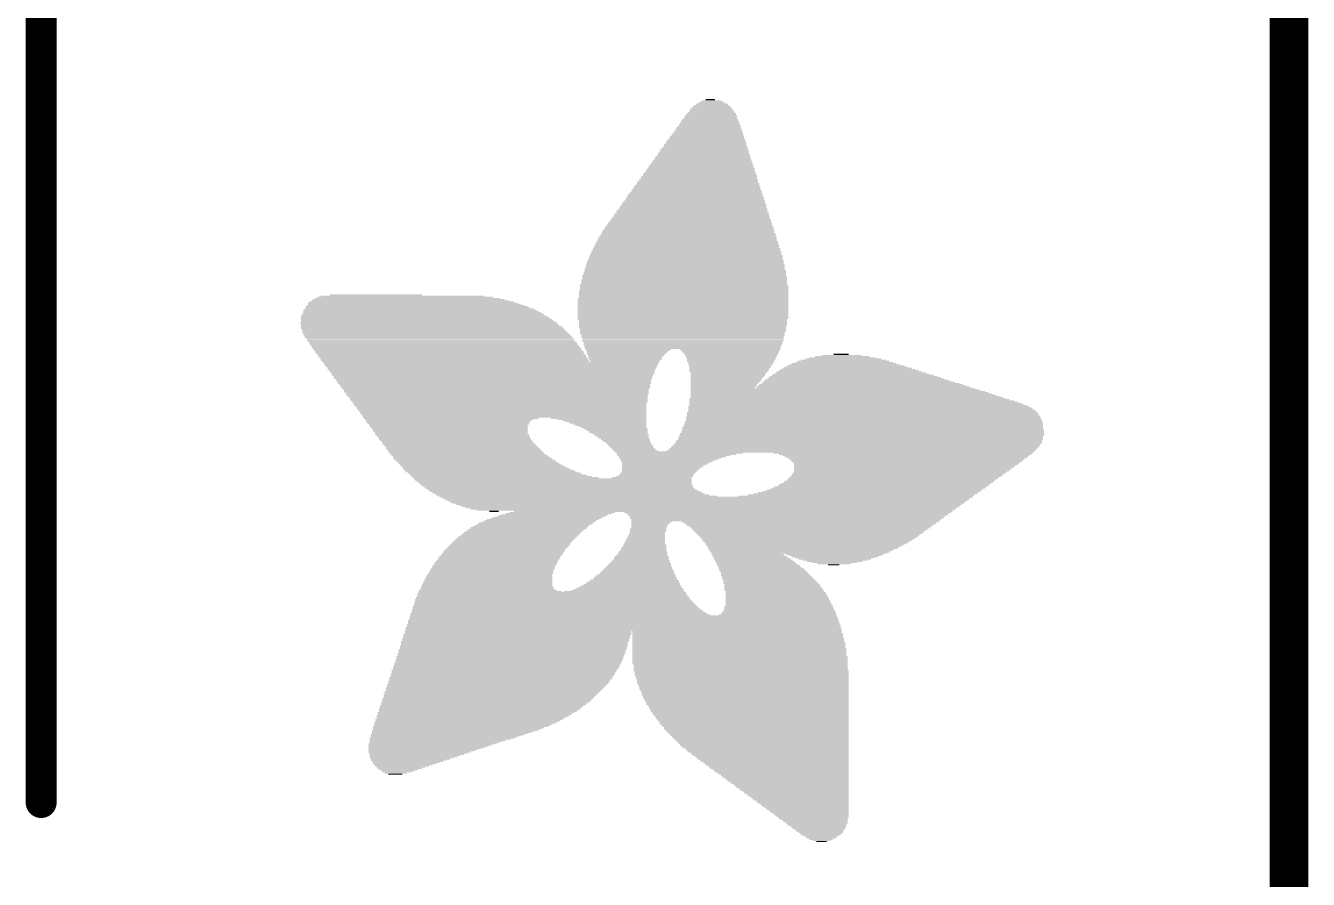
# Model space of a CAD drawing. Extents: x 0 to 65.2, y -0.5 to 30.7.
# Drawn here: x 56.75 to 65.15, y 5.47 to 11.06 of the extents above; entities that cross this region are included whole.
import ezdxf

# ---------------------------------------------------------------- set-up
doc = ezdxf.new("R2010")
doc.units = 0
for name, color, linetype in [('1', 12, 'CONTINUOUS'), ('16', 5, 'CONTINUOUS'), ('20', 53, 'CONTINUOUS'), ('21', 40, 'CONTINUOUS')]:
    doc.layers.add(name, color=color, linetype=linetype)

# ---------------------------------------------------------------- blocks, each defined once
blk = doc.blocks.new('RECT')
blk.add_solid([(-0.5, -0.5), (0.5, -0.5), (-0.5, 0.5), (0.5, 0.5)])

msp = doc.modelspace()

# ---------------------------------------------------------------- linework, layer by layer
at = {"layer": '1', "const_width": 0.254}
msp.add_lwpolyline([(65.024, 0), (65.024, 30.607)], dxfattribs=at)
at = {"layer": '16', "const_width": 0.254}
msp.add_lwpolyline([(65.024, 0), (65.024, 30.607)], dxfattribs=at)
at = {"layer": '20'}
msp.add_line((65.0254, 3), (65.0254, 27.6604), dxfattribs=at)
at = {"layer": '21', "const_width": 0.2032}
msp.add_lwpolyline([(56.848, 12.571), (56.848, 5.971)], dxfattribs=at)
at = {"layer": '21', "const_width": 0.1016}
msp.add_lwpolyline([(56.7972, 5.971, 1), (56.8988, 5.971)], format="xyb", dxfattribs=at)

# ---------------------------------------------------------------- block references
at = {"layer": '21'}
for p, xscale, yscale in [((61.2407, 10.508), 0.2896, 0.0076), ((61.2407, 10.5156), 0.2743, 0.0076), ((61.2407, 10.5232), 0.2591, 0.0076), ((61.2407, 10.5309), 0.2438, 0.0077), ((61.2407, 10.5385), 0.2286, 0.0076), ((61.2445, 10.5461), 0.2058, 0.0076), ((61.2407, 10.5537), 0.1829, 0.0076), ((61.2407, 10.5613), 0.1524, 0.0076), ((61.2407, 10.569), 0.1219, 0.0077), ((61.2331, 10.5766), 0.0609, 0.0076), ((61.2293, 10.4242), 0.3887, 0.0076), ((61.2331, 10.4318), 0.381, 0.0076), ((61.2293, 10.4394), 0.3733, 0.0076), ((61.2331, 10.447), 0.3657, 0.0076), ((61.2331, 10.4547), 0.3505, 0.0077), ((61.2369, 10.4699), 0.3429, 0.0076), ((61.2369, 10.4623), 0.3429, 0.0076), ((61.2369, 10.4775), 0.3277, 0.0076), ((61.2407, 10.4851), 0.32, 0.0076), ((61.2407, 10.4928), 0.3048, 0.0077), ((61.2407, 10.5004), 0.2896, 0.0076), ((61.214, 10.3404), 0.48, 0.0077), ((61.214, 10.348), 0.4648, 0.0076), ((61.2178, 10.3632), 0.4572, 0.0076), ((61.2178, 10.3556), 0.4572, 0.0076), ((61.2178, 10.3708), 0.442, 0.0076), ((61.2217, 10.3861), 0.4343, 0.0076), ((61.2217, 10.3785), 0.4343, 0.0077), ((61.2217, 10.3937), 0.4191, 0.0076), ((61.2255, 10.4013), 0.4115, 0.0076), ((61.2255, 10.4166), 0.3963, 0.0077), ((61.2293, 10.4089), 0.4039, 0.0076), ((61.195, 10.2565), 0.5639, 0.0076), ((61.1988, 10.2642), 0.5563, 0.0077), ((61.1988, 10.2794), 0.541, 0.0076), ((61.1988, 10.2718), 0.541, 0.0076), ((61.2026, 10.287), 0.5334, 0.0076), ((61.2026, 10.3023), 0.5182, 0.0077), ((61.2064, 10.2946), 0.5258, 0.0076), ((61.2064, 10.3099), 0.5106, 0.0076), ((61.2102, 10.3175), 0.503, 0.0076), ((61.2102, 10.3327), 0.4876, 0.0076), ((61.2102, 10.3251), 0.4876, 0.0076), ((61.1798, 10.1727), 0.6553, 0.0076), ((61.1798, 10.1803), 0.6401, 0.0076), ((61.1836, 10.1956), 0.6325, 0.0076), ((61.1836, 10.188), 0.6325, 0.0077), ((61.1835, 10.2032), 0.6172, 0.0076), ((61.1873, 10.2108), 0.6096, 0.0076), ((61.1874, 10.2261), 0.5943, 0.0077), ((61.1912, 10.2184), 0.6019, 0.0076), ((61.1912, 10.2337), 0.5867, 0.0076), ((61.1912, 10.2489), 0.5715, 0.0076), ((61.195, 10.2413), 0.5791, 0.0076), ((61.1607, 10.0889), 0.7391, 0.0076), ((61.1645, 10.0965), 0.7315, 0.0076), ((61.1683, 10.1041), 0.7239, 0.0076), ((61.1683, 10.1194), 0.7086, 0.0076), ((61.1683, 10.1118), 0.7086, 0.0077), ((61.1721, 10.127), 0.701, 0.0076), ((61.1721, 10.1422), 0.6858, 0.0076), ((61.1721, 10.1346), 0.6858, 0.0076), ((61.1759, 10.1499), 0.6782, 0.0077), ((61.1759, 10.1575), 0.663, 0.0076), ((61.1798, 10.1651), 0.6553, 0.0076), ((61.1454, 10.0051), 0.8306, 0.0076), ((61.1455, 10.0127), 0.8153, 0.0076), ((61.1493, 10.0203), 0.8077, 0.0076), ((61.1493, 10.0356), 0.7925, 0.0077), ((61.1531, 10.0279), 0.8001, 0.0076), ((61.1531, 10.0432), 0.7849, 0.0076), ((61.1569, 10.0508), 0.7773, 0.0076), ((61.1569, 10.066), 0.762, 0.0076), ((61.1569, 10.0584), 0.762, 0.0076), ((61.1607, 10.0737), 0.7544, 0.0077), ((61.1645, 10.0813), 0.7468, 0.0076), ((61.1302, 9.9289), 0.9068, 0.0076), ((61.1302, 9.9213), 0.9068, 0.0077), ((61.134, 9.9365), 0.8992, 0.0076), ((61.134, 9.9517), 0.884, 0.0076), ((61.134, 9.9441), 0.884, 0.0076), ((61.1379, 9.9594), 0.8763, 0.0077), ((61.1378, 9.967), 0.861, 0.0076), ((61.1416, 9.9822), 0.8534, 0.0076), ((61.1416, 9.9746), 0.8534, 0.0076), ((61.1416, 9.9898), 0.8382, 0.0076), ((61.1454, 9.9975), 0.8306, 0.0077), ((61.1112, 9.8298), 1.0059, 0.0076), ((61.1111, 9.8451), 0.9906, 0.0077), ((61.115, 9.8374), 0.9983, 0.0076), ((61.115, 9.8527), 0.9829, 0.0076), ((61.1188, 9.8603), 0.9753, 0.0076), ((61.1188, 9.8755), 0.9601, 0.0076), ((61.1188, 9.8679), 0.9601, 0.0076), ((61.1226, 9.8832), 0.9525, 0.0077), ((61.1264, 9.8908), 0.9449, 0.0076), ((61.1226, 9.8984), 0.9373, 0.0076), ((61.1264, 9.906), 0.9296, 0.0076), ((61.1302, 9.9136), 0.922, 0.0076), ((61.0959, 9.746), 1.0972, 0.0076), ((61.0959, 9.7612), 1.082, 0.0076), ((61.0959, 9.7536), 1.082, 0.0076), ((61.0997, 9.7689), 1.0744, 0.0077), ((61.0997, 9.7765), 1.0592, 0.0076), ((61.1035, 9.7917), 1.0516, 0.0076), ((61.1035, 9.7841), 1.0516, 0.0076), ((61.1036, 9.7993), 1.0363, 0.0076), ((61.1074, 9.807), 1.0287, 0.0077), ((61.1112, 9.8146), 1.0211, 0.0076), ((61.1074, 9.8222), 1.0135, 0.0076), ((61.0807, 9.6622), 1.1735, 0.0076), ((61.0845, 9.6774), 1.1659, 0.0076), ((61.0845, 9.6698), 1.1659, 0.0076), ((61.0845, 9.685), 1.1506, 0.0076), ((61.0883, 9.7003), 1.143, 0.0076), ((61.0883, 9.6927), 1.143, 0.0077), ((61.0883, 9.7155), 1.1278, 0.0076), ((61.0883, 9.7079), 1.1278, 0.0076), ((61.0921, 9.7231), 1.1202, 0.0076), ((61.0921, 9.7384), 1.1049, 0.0076), ((61.0921, 9.7308), 1.1049, 0.0077), ((61.0731, 9.586), 1.2345, 0.0076), ((61.0769, 9.5784), 1.2421, 0.0077), ((61.0769, 9.6012), 1.2269, 0.0076), ((61.0769, 9.5936), 1.2269, 0.0076), ((61.0769, 9.6165), 1.2115, 0.0077), ((61.0769, 9.6088), 1.2115, 0.0076), ((61.0807, 9.6241), 1.2039, 0.0076), ((61.0769, 9.6317), 1.1963, 0.0076), ((61.0807, 9.6469), 1.1887, 0.0076), ((61.0807, 9.6393), 1.1887, 0.0076), ((61.0807, 9.6546), 1.1735, 0.0077), ((61.0692, 9.4945), 1.303, 0.0076), ((61.0692, 9.5174), 1.2878, 0.0076), ((61.0692, 9.5098), 1.2878, 0.0076), ((61.0692, 9.5022), 1.2878, 0.0077), ((61.0731, 9.525), 1.2801, 0.0076), ((61.0693, 9.5326), 1.2725, 0.0076), ((61.0731, 9.5555), 1.2649, 0.0076), ((61.0731, 9.5479), 1.2649, 0.0076), ((61.0731, 9.5403), 1.2649, 0.0077), ((61.0731, 9.5707), 1.2497, 0.0076), ((61.0731, 9.5631), 1.2497, 0.0076), ((61.0617, 9.426), 1.3335, 0.0077), ((61.0655, 9.4183), 1.3411, 0.0076), ((61.0655, 9.4107), 1.3411, 0.0076), ((61.0655, 9.4488), 1.3259, 0.0076), ((61.0655, 9.4412), 1.3259, 0.0076), ((61.0655, 9.4336), 1.3259, 0.0076), ((61.0654, 9.4717), 1.3106, 0.0076), ((61.0654, 9.4641), 1.3106, 0.0077), ((61.0693, 9.4564), 1.3183, 0.0076), ((61.0692, 9.4869), 1.303, 0.0076), ((61.0692, 9.4793), 1.303, 0.0076), ((61.0578, 9.3269), 1.3716, 0.0076), ((61.0578, 9.365), 1.3564, 0.0076), ((61.0616, 9.3574), 1.364, 0.0076), ((61.0616, 9.3498), 1.364, 0.0077), ((61.0616, 9.3421), 1.364, 0.0076), ((61.0616, 9.3345), 1.364, 0.0076), ((61.0616, 9.3955), 1.3488, 0.0076), ((61.0616, 9.3879), 1.3488, 0.0077), ((61.0616, 9.3802), 1.3488, 0.0076), ((61.0616, 9.3726), 1.3488, 0.0076), ((61.0655, 9.4031), 1.3411, 0.0076), ((59.2823, 9.2431), 1.3716, 0.0076), ((59.2748, 9.2507), 1.3411, 0.0076), ((59.2671, 9.2583), 1.2954, 0.0076), ((59.2557, 9.2659), 1.2573, 0.0076), ((59.2481, 9.2736), 1.2115, 0.0077), ((59.2328, 9.2812), 1.1506, 0.0076), ((59.2176, 9.2888), 1.0744, 0.0076), ((59.0423, 9.2964), 0.602, 0.0076), ((61.054, 9.2736), 1.3792, 0.0077), ((61.054, 9.2659), 1.3792, 0.0076), ((61.054, 9.2583), 1.3792, 0.0076), ((61.054, 9.2507), 1.3792, 0.0076), ((61.054, 9.2431), 1.3792, 0.0076), ((61.0578, 9.3193), 1.3716, 0.0076), ((61.0578, 9.3117), 1.3716, 0.0077), ((61.0578, 9.304), 1.3716, 0.0076), ((61.0578, 9.2964), 1.3716, 0.0076), ((61.0578, 9.2888), 1.3716, 0.0076), ((61.0578, 9.2812), 1.3716, 0.0076), ((59.3547, 9.1593), 1.6078, 0.0077), ((59.3471, 9.1745), 1.5774, 0.0076), ((59.3509, 9.1669), 1.585, 0.0076), ((59.3281, 9.1974), 1.524, 0.0077), ((59.3357, 9.1897), 1.5392, 0.0076), ((59.3433, 9.1821), 1.5544, 0.0076), ((59.3243, 9.205), 1.5011, 0.0076), ((59.309, 9.2202), 1.4554, 0.0076), ((59.3167, 9.2126), 1.4707, 0.0076), ((59.3014, 9.2278), 1.425, 0.0076), ((59.2938, 9.2355), 1.3945, 0.0077), ((61.054, 9.2355), 1.3792, 0.0077), ((61.054, 9.2278), 1.3792, 0.0076), ((61.054, 9.2202), 1.3792, 0.0076), ((61.054, 9.2126), 1.3792, 0.0076), ((61.054, 9.205), 1.3792, 0.0076), ((61.054, 9.1974), 1.3792, 0.0077), ((61.054, 9.1897), 1.3792, 0.0076), ((61.054, 9.1821), 1.3792, 0.0076), ((61.054, 9.1745), 1.3792, 0.0076), ((61.054, 9.1669), 1.3792, 0.0076), ((61.054, 9.1593), 1.3792, 0.0077), ((59.3852, 9.1135), 1.684, 0.0076), ((59.3662, 9.144), 1.6307, 0.0076), ((59.3776, 9.1288), 1.6536, 0.0076), ((59.3852, 9.1212), 1.6688, 0.0077), ((59.3928, 9.1059), 1.684, 0.0076), ((59.4043, 9.0907), 1.7069, 0.0076), ((59.4081, 9.0831), 1.7145, 0.0077), ((59.3624, 9.1516), 1.6231, 0.0076), ((59.3738, 9.1364), 1.6459, 0.0076), ((59.3967, 9.0983), 1.6917, 0.0076), ((59.4119, 9.0754), 1.7221, 0.0076), ((61.054, 9.1516), 1.3792, 0.0076), ((61.054, 9.144), 1.3792, 0.0076), ((61.0502, 9.1364), 1.3716, 0.0076), ((61.054, 9.1288), 1.364, 0.0076), ((61.054, 9.1212), 1.364, 0.0077), ((61.054, 9.1135), 1.364, 0.0076), ((61.054, 9.1059), 1.364, 0.0076), ((61.054, 9.0983), 1.364, 0.0076), ((61.0502, 9.0907), 1.3564, 0.0076), ((61.0502, 9.0831), 1.3564, 0.0077), ((61.054, 9.0754), 1.3488, 0.0076), ((59.4195, 9.0678), 1.7222, 0.0076), ((59.4233, 9.0602), 1.7298, 0.0076), ((59.4271, 9.0526), 1.7374, 0.0076), ((59.4385, 9.0373), 1.7449, 0.0076), ((59.4348, 9.045), 1.7373, 0.0077), ((59.4462, 9.0297), 1.745, 0.0076), ((59.45, 9.0221), 1.7526, 0.0076), ((59.4576, 9.0145), 1.7526, 0.0076), ((59.4652, 9.0069), 1.7526, 0.0077), ((59.4652, 8.9992), 1.7526, 0.0076), ((59.4728, 8.9916), 1.7526, 0.0076), ((61.054, 9.0678), 1.3488, 0.0076), ((61.054, 9.0602), 1.3488, 0.0076), ((61.0502, 9.0526), 1.3411, 0.0076), ((61.0502, 9.045), 1.3411, 0.0077), ((61.0502, 9.0221), 1.3259, 0.0076), ((61.054, 9.0373), 1.3335, 0.0076), ((61.054, 9.0297), 1.3335, 0.0076), ((61.054, 9.0145), 1.3182, 0.0076), ((61.054, 9.0069), 1.3182, 0.0077), ((61.054, 8.9992), 1.3182, 0.0076), ((61.0502, 8.9916), 1.3106, 0.0076), ((59.4805, 8.984), 1.7526, 0.0076), ((59.4843, 8.9764), 1.7602, 0.0076), ((59.4881, 8.9688), 1.7526, 0.0077), ((59.4957, 8.9611), 1.7526, 0.0076), ((59.4995, 8.9535), 1.7602, 0.0076), ((59.5071, 8.9459), 1.7602, 0.0076), ((59.5109, 8.9383), 1.7526, 0.0076), ((59.5186, 8.9306), 1.7526, 0.0077), ((59.5224, 8.923), 1.7602, 0.0076), ((59.5262, 8.9154), 1.7526, 0.0076), ((59.5338, 8.9078), 1.7526, 0.0076), ((61.054, 8.984), 1.303, 0.0076), ((61.054, 8.9764), 1.303, 0.0076), ((61.0502, 8.9688), 1.2954, 0.0077), ((61.054, 8.9611), 1.2878, 0.0076), ((61.0502, 8.9535), 1.2802, 0.0076), ((61.0502, 8.9459), 1.2802, 0.0076), ((60.6882, 8.9306), 0.541, 0.0077), ((60.6959, 8.9383), 0.5563, 0.0076), ((60.6882, 8.923), 0.5258, 0.0076), ((60.6844, 8.9154), 0.5182, 0.0076), ((60.6806, 8.9078), 0.5106, 0.0076), ((61.3626, 8.9383), 0.6554, 0.0076), ((61.3626, 8.9306), 0.64, 0.0077), ((61.3664, 8.923), 0.6324, 0.0076), ((61.3664, 8.9154), 0.6172, 0.0076), ((61.3702, 8.9078), 0.6096, 0.0076), ((62.0903, 8.9078), 0.099, 0.0076), ((59.5414, 8.9002), 1.7526, 0.0076), ((59.5414, 8.8925), 1.7526, 0.0077), ((59.549, 8.8849), 1.7526, 0.0076), ((59.5567, 8.8773), 1.7526, 0.0076), ((59.5567, 8.8697), 1.7526, 0.0076), ((59.5643, 8.8621), 1.7526, 0.0076), ((59.7967, 8.8544), 2.2022, 0.0077), ((59.7967, 8.8468), 2.187, 0.0076), ((59.7967, 8.8392), 2.187, 0.0076), ((59.7966, 8.8316), 2.1717, 0.0076), ((59.8005, 8.824), 2.164, 0.0076), ((60.6806, 8.9002), 0.4953, 0.0076), ((60.6768, 8.8925), 0.4876, 0.0077), ((60.673, 8.8849), 0.48, 0.0076), ((60.6768, 8.8773), 0.4724, 0.0076), ((60.673, 8.8697), 0.4648, 0.0076), ((60.673, 8.8621), 0.4496, 0.0076), ((61.3664, 8.9002), 0.602, 0.0076), ((61.3702, 8.8925), 0.5944, 0.0077), ((61.3664, 8.8849), 0.5868, 0.0076), ((61.3703, 8.8773), 0.5791, 0.0076), ((61.3665, 8.8697), 0.5715, 0.0076), ((61.3665, 8.8621), 0.5715, 0.0076), ((61.3664, 8.8544), 0.5562, 0.0077), ((61.3664, 8.8468), 0.5562, 0.0076), ((61.3626, 8.8392), 0.5486, 0.0076), ((61.3626, 8.8316), 0.5334, 0.0076), ((61.3626, 8.824), 0.5334, 0.0076), ((62.1246, 8.824), 0.8078, 0.0076), ((62.1208, 8.8316), 0.7696, 0.0076), ((62.1132, 8.8392), 0.7239, 0.0076), ((62.1094, 8.8468), 0.6858, 0.0076), ((62.1094, 8.8544), 0.6401, 0.0077), ((62.1056, 8.8621), 0.6019, 0.0076), ((62.1056, 8.8697), 0.5563, 0.0076), ((62.1056, 8.8773), 0.4953, 0.0076), ((62.098, 8.8849), 0.4343, 0.0076), ((62.098, 8.8925), 0.3581, 0.0077), ((62.0942, 8.9002), 0.2591, 0.0076), ((59.8005, 8.8163), 2.1488, 0.0077), ((59.8005, 8.8087), 2.1488, 0.0076), ((59.8005, 8.8011), 2.1336, 0.0076), ((59.8043, 8.7935), 2.126, 0.0076), ((59.8081, 8.7859), 2.1184, 0.0076), ((59.8043, 8.7782), 2.1108, 0.0077), ((59.8082, 8.7706), 2.1031, 0.0076), ((59.8082, 8.763), 2.0879, 0.0076), ((59.8082, 8.7554), 2.0879, 0.0076), ((59.812, 8.7478), 2.0803, 0.0076), ((59.8119, 8.7401), 2.065, 0.0077), ((61.3588, 8.8163), 0.5258, 0.0077), ((61.355, 8.8087), 0.5182, 0.0076), ((61.355, 8.8011), 0.5182, 0.0076), ((61.3512, 8.7935), 0.5105, 0.0076), ((61.3512, 8.7859), 0.4953, 0.0076), ((61.3474, 8.7782), 0.4877, 0.0077), ((61.3474, 8.7706), 0.4877, 0.0076), ((61.3398, 8.7554), 0.4725, 0.0076), ((61.3359, 8.7478), 0.4648, 0.0076), ((61.3359, 8.7401), 0.4648, 0.0077), ((61.3436, 8.763), 0.4801, 0.0076), ((62.1894, 8.7401), 1.1963, 0.0077), ((62.1856, 8.7478), 1.1583, 0.0076), ((62.178, 8.7554), 1.1277, 0.0076), ((62.1704, 8.763), 1.0973, 0.0076), ((62.1665, 8.7706), 1.0592, 0.0076), ((62.1551, 8.7782), 1.0211, 0.0077), ((62.1513, 8.7859), 0.983, 0.0076), ((62.1437, 8.7935), 0.9525, 0.0076), ((62.1398, 8.8011), 0.9144, 0.0076), ((62.1323, 8.8087), 0.8839, 0.0076), ((62.1284, 8.8163), 0.8458, 0.0077), ((59.8157, 8.7325), 2.0574, 0.0076), ((59.8157, 8.7249), 2.0574, 0.0076), ((59.8195, 8.7173), 2.0497, 0.0076), ((59.8195, 8.7097), 2.0345, 0.0076), ((59.8234, 8.702), 2.0269, 0.0077), ((59.8234, 8.6944), 2.0269, 0.0076), ((59.8272, 8.6868), 2.0193, 0.0076), ((59.8272, 8.6792), 2.0041, 0.0076), ((59.831, 8.6716), 1.9964, 0.0076), ((59.831, 8.6639), 1.9964, 0.0077), ((59.8348, 8.6563), 1.9888, 0.0076), ((61.3321, 8.7325), 0.4572, 0.0076), ((61.3283, 8.7249), 0.4496, 0.0076), ((61.3245, 8.7173), 0.442, 0.0076), ((61.3207, 8.7097), 0.4344, 0.0076), ((61.3207, 8.702), 0.4344, 0.0077), ((61.3169, 8.6944), 0.4267, 0.0076), ((61.3131, 8.6868), 0.4191, 0.0076), ((62.0408, 8.6792), 1.8745, 0.0076), ((62.0522, 8.6716), 1.8974, 0.0076), ((62.0789, 8.6563), 1.9507, 0.0076), ((62.0675, 8.6639), 1.9279, 0.0077), ((62.2427, 8.6868), 1.425, 0.0076), ((62.2351, 8.6944), 1.3944, 0.0076), ((62.2275, 8.702), 1.364, 0.0077), ((62.2199, 8.7097), 1.3335, 0.0076), ((62.216, 8.7173), 1.2954, 0.0076), ((62.2047, 8.7249), 1.2573, 0.0076), ((62.197, 8.7325), 1.2268, 0.0076), ((59.8386, 8.6487), 1.9812, 0.0076), ((59.8348, 8.6411), 1.9736, 0.0076), ((59.8386, 8.6335), 1.966, 0.0076), ((59.8424, 8.6258), 1.9584, 0.0077), ((59.8463, 8.6182), 1.9507, 0.0076), ((59.8463, 8.6106), 1.9507, 0.0076), ((59.8501, 8.603), 1.9431, 0.0076), ((59.8539, 8.5954), 1.9355, 0.0076), ((59.8539, 8.5877), 1.9203, 0.0077), ((59.8539, 8.5801), 1.9203, 0.0076), ((59.8576, 8.5725), 1.9127, 0.0076), ((62.1322, 8.6182), 2.0726, 0.0076), ((62.1589, 8.603), 2.126, 0.0076), ((62.1703, 8.5954), 2.1488, 0.0076), ((62.2008, 8.5725), 2.2098, 0.0076), ((62.1437, 8.6106), 2.0955, 0.0076), ((62.1818, 8.5877), 2.1717, 0.0077), ((62.1894, 8.5801), 2.1869, 0.0076), ((62.0903, 8.6487), 1.9736, 0.0076), ((62.1018, 8.6411), 1.9965, 0.0076), ((62.1132, 8.6335), 2.0193, 0.0076), ((62.1246, 8.6258), 2.0422, 0.0077), ((59.8615, 8.5649), 1.905, 0.0076), ((59.8653, 8.5573), 1.8974, 0.0076), ((59.8653, 8.5496), 1.8974, 0.0077), ((59.8691, 8.542), 1.8898, 0.0076), ((59.8729, 8.5344), 1.8822, 0.0076), ((59.8767, 8.5268), 1.8746, 0.0076), ((59.8767, 8.5192), 1.8746, 0.0076), ((59.8805, 8.5115), 1.8669, 0.0077), ((59.8844, 8.5039), 1.8593, 0.0076), ((59.8844, 8.4963), 1.8593, 0.0076), ((59.5338, 8.4887), 1.143, 0.0076), ((60.5016, 8.4887), 0.6249, 0.0076), ((62.2351, 8.4963), 2.3241, 0.0076), ((62.2351, 8.4887), 2.3241, 0.0076), ((62.2275, 8.5268), 2.2936, 0.0076), ((62.2313, 8.5192), 2.3012, 0.0076), ((62.2313, 8.5115), 2.3012, 0.0077), ((62.2351, 8.5039), 2.3088, 0.0076), ((62.2046, 8.5649), 2.2326, 0.0076), ((62.2123, 8.5573), 2.2479, 0.0076), ((62.2161, 8.5496), 2.2555, 0.0077), ((62.2237, 8.542), 2.2707, 0.0076), ((62.2275, 8.5344), 2.2784, 0.0076), ((59.5224, 8.4811), 1.1049, 0.0076), ((59.5147, 8.4658), 1.0745, 0.0076), ((59.5186, 8.4734), 1.0821, 0.0077), ((59.5147, 8.4582), 1.0591, 0.0076), ((59.5186, 8.4506), 1.0515, 0.0076), ((59.5186, 8.443), 1.0363, 0.0076), ((59.5186, 8.4353), 1.0363, 0.0077), ((59.5224, 8.4277), 1.0287, 0.0076), ((59.5262, 8.4201), 1.0211, 0.0076), ((59.53, 8.4125), 1.0134, 0.0076), ((59.53, 8.4049), 1.0134, 0.0076), ((60.5244, 8.4811), 0.5792, 0.0076), ((60.5397, 8.4734), 0.5487, 0.0077), ((60.5511, 8.4658), 0.5258, 0.0076), ((60.5625, 8.4582), 0.503, 0.0076), ((60.574, 8.4506), 0.4801, 0.0076), ((60.5816, 8.443), 0.4649, 0.0076), ((60.593, 8.4353), 0.442, 0.0077), ((60.6006, 8.4277), 0.4268, 0.0076), ((60.6121, 8.4201), 0.4191, 0.0076), ((60.6197, 8.4125), 0.4039, 0.0076), ((60.6273, 8.4049), 0.3886, 0.0076), ((62.2313, 8.4049), 2.3774, 0.0076), ((62.2313, 8.4277), 2.3622, 0.0076), ((62.2313, 8.4201), 2.3622, 0.0076), ((62.2351, 8.4125), 2.3698, 0.0076), ((62.2351, 8.443), 2.3546, 0.0076), ((62.2351, 8.4353), 2.3546, 0.0077), ((62.2351, 8.4658), 2.3394, 0.0076), ((62.2389, 8.4582), 2.347, 0.0076), ((62.2389, 8.4506), 2.347, 0.0076), ((62.2389, 8.4811), 2.3318, 0.0076), ((62.2389, 8.4734), 2.3318, 0.0077), ((59.5338, 8.3972), 1.0058, 0.0077), ((59.5376, 8.3896), 0.9982, 0.0076), ((59.5414, 8.382), 1.0058, 0.0076), ((59.5452, 8.3744), 0.9982, 0.0076), ((59.5528, 8.3668), 0.9983, 0.0076), ((59.5567, 8.3591), 0.9906, 0.0077), ((59.5605, 8.3515), 0.9982, 0.0076), ((59.5681, 8.3439), 0.9982, 0.0076), ((59.5719, 8.3363), 0.9906, 0.0076), ((59.5795, 8.3287), 0.9906, 0.0076), ((59.5833, 8.321), 0.9982, 0.0077), ((60.6311, 8.3972), 0.381, 0.0077), ((60.6387, 8.3896), 0.3658, 0.0076), ((60.6502, 8.382), 0.3581, 0.0076), ((60.654, 8.3744), 0.3505, 0.0076), ((60.6616, 8.3668), 0.3353, 0.0076), ((60.6654, 8.3591), 0.3277, 0.0077), ((60.6768, 8.3515), 0.32, 0.0076), ((60.6806, 8.3439), 0.3124, 0.0076), ((60.6844, 8.3363), 0.3048, 0.0076), ((60.6959, 8.3287), 0.2971, 0.0076), ((60.6997, 8.321), 0.2895, 0.0077), ((62.197, 8.321), 2.4003, 0.0077), ((62.2047, 8.3363), 2.4003, 0.0076), ((62.2047, 8.3287), 2.4003, 0.0076), ((62.2085, 8.3439), 2.3927, 0.0076), ((62.2161, 8.3591), 2.3927, 0.0077), ((62.2161, 8.3515), 2.3927, 0.0076), ((62.2199, 8.3744), 2.3851, 0.0076), ((62.2199, 8.3668), 2.3851, 0.0076), ((62.2275, 8.3896), 2.3851, 0.0076), ((62.2275, 8.382), 2.3851, 0.0076), ((62.2313, 8.3972), 2.3774, 0.0077), ((59.5909, 8.3134), 0.9983, 0.0076), ((59.5986, 8.3058), 0.9982, 0.0076), ((59.6062, 8.2982), 0.9982, 0.0076), ((59.61, 8.2906), 1.0058, 0.0076), ((59.6176, 8.2829), 1.0058, 0.0077), ((59.629, 8.2677), 1.0135, 0.0076), ((59.6253, 8.2753), 1.0059, 0.0076), ((59.6367, 8.2601), 1.0135, 0.0076), ((59.6443, 8.2525), 1.0134, 0.0076), ((59.6558, 8.2448), 1.0211, 0.0077), ((59.6634, 8.2372), 1.0211, 0.0076), ((60.7073, 8.3134), 0.2896, 0.0076), ((60.7149, 8.3058), 0.2896, 0.0076), ((60.7187, 8.2982), 0.282, 0.0076), ((60.7264, 8.2906), 0.2819, 0.0076), ((60.734, 8.2829), 0.2819, 0.0077), ((60.7454, 8.2753), 0.2896, 0.0076), ((61.9798, 8.2677), 2.7432, 0.0076), ((61.0311, 8.2601), 0.8306, 0.0076), ((61.0121, 8.2525), 0.7772, 0.0076), ((60.9931, 8.2448), 0.7391, 0.0077), ((60.9816, 8.2372), 0.701, 0.0076), ((62.1513, 8.2753), 2.4155, 0.0076), ((62.1627, 8.2829), 2.408, 0.0077), ((62.1704, 8.2906), 2.4079, 0.0076), ((62.178, 8.2982), 2.4079, 0.0076), ((62.1856, 8.3058), 2.4079, 0.0076), ((62.1894, 8.3134), 2.4003, 0.0076), ((62.4942, 8.2601), 1.6993, 0.0076), ((62.5094, 8.2525), 1.6536, 0.0076), ((62.5132, 8.2448), 1.6154, 0.0077), ((62.517, 8.2372), 1.5926, 0.0076), ((59.671, 8.2296), 1.0363, 0.0076), ((59.6786, 8.222), 1.0363, 0.0076), ((59.69, 8.2144), 1.044, 0.0076), ((59.6977, 8.2067), 1.0439, 0.0077), ((59.7091, 8.1991), 1.0515, 0.0076), ((59.7167, 8.1915), 1.0516, 0.0076), ((59.7281, 8.1839), 1.0592, 0.0076), ((59.7395, 8.1763), 1.0668, 0.0076), ((59.751, 8.1686), 1.0744, 0.0077), ((59.7624, 8.161), 1.082, 0.0076), ((59.7701, 8.1534), 1.0973, 0.0076), ((60.974, 8.2296), 0.6706, 0.0076), ((60.9626, 8.222), 0.6477, 0.0076), ((60.9549, 8.2144), 0.6172, 0.0076), ((60.9473, 8.2067), 0.602, 0.0077), ((60.9435, 8.1991), 0.5792, 0.0076), ((60.9359, 8.1915), 0.5639, 0.0076), ((60.9206, 8.1763), 0.5334, 0.0076), ((60.9168, 8.1686), 0.5258, 0.0077), ((60.9092, 8.161), 0.5106, 0.0076), ((60.9054, 8.1534), 0.503, 0.0076), ((60.9283, 8.1839), 0.5487, 0.0076), ((62.5209, 8.2296), 1.5697, 0.0076), ((62.5209, 8.222), 1.5393, 0.0076), ((62.5208, 8.2144), 1.524, 0.0076), ((62.5209, 8.2067), 1.5087, 0.0077), ((62.5171, 8.1991), 1.4859, 0.0076), ((62.5132, 8.1839), 1.463, 0.0076), ((62.5056, 8.1763), 1.4478, 0.0076), ((62.5018, 8.1686), 1.4402, 0.0077), ((62.5171, 8.1915), 1.4707, 0.0076), ((62.4942, 8.161), 1.4249, 0.0076), ((62.4904, 8.1534), 1.4173, 0.0076), ((59.7853, 8.1458), 1.1125, 0.0076), ((59.7967, 8.1382), 1.1202, 0.0076), ((59.8158, 8.1306), 1.1277, 0.0077), ((59.8272, 8.1229), 1.1354, 0.0076), ((59.8462, 8.1153), 1.1582, 0.0076), ((59.8653, 8.1077), 1.1811, 0.0076), ((59.8919, 8.1001), 1.2192, 0.0076), ((60.2005, 8.0925), 1.8211, 0.0077), ((60.2044, 8.0848), 1.8135, 0.0076), ((60.2082, 8.0772), 1.8059, 0.0076), ((60.2157, 8.0696), 1.7907, 0.0076), ((60.8483, 8.1001), 0.5257, 0.0076), ((60.8673, 8.1077), 0.503, 0.0076), ((60.875, 8.1153), 0.4877, 0.0076), ((60.8826, 8.1229), 0.4877, 0.0076), ((60.894, 8.1382), 0.4953, 0.0076), ((60.8902, 8.1306), 0.4877, 0.0077), ((60.9016, 8.1458), 0.4953, 0.0076), ((62.3989, 8.0696), 1.3716, 0.0076), ((62.4065, 8.0772), 1.3716, 0.0076), ((62.418, 8.0848), 1.364, 0.0076), ((62.4294, 8.0925), 1.3716, 0.0077), ((62.437, 8.1001), 1.3716, 0.0076), ((62.4485, 8.1077), 1.3793, 0.0076), ((62.4599, 8.1229), 1.3868, 0.0076), ((62.4561, 8.1153), 1.3792, 0.0076), ((62.4713, 8.1306), 1.3944, 0.0077), ((62.4866, 8.1458), 1.4097, 0.0076), ((62.479, 8.1382), 1.3945, 0.0076), ((60.2196, 8.062), 1.783, 0.0076), ((60.2234, 8.0544), 1.7754, 0.0077), ((60.2311, 8.0467), 1.7755, 0.0076), ((60.2386, 8.0391), 1.7603, 0.0076), ((60.2463, 8.0315), 1.7602, 0.0076), ((60.2539, 8.0239), 1.7602, 0.0076), ((60.2691, 8.0163), 1.7602, 0.0077), ((60.2806, 8.0086), 1.7679, 0.0076), ((60.2958, 8.001), 1.7678, 0.0076), ((60.3111, 7.9934), 1.7679, 0.0076), ((60.33, 7.9858), 1.7907, 0.0076), ((62.2199, 7.9858), 1.4859, 0.0076), ((62.2465, 7.9934), 1.463, 0.0076), ((62.2656, 8.001), 1.4402, 0.0076), ((62.2885, 8.0086), 1.4249, 0.0076), ((62.3037, 8.0163), 1.4097, 0.0077), ((62.3189, 8.0239), 1.3944, 0.0076), ((62.3342, 8.0315), 1.3945, 0.0076), ((62.3456, 8.0391), 1.3868, 0.0076), ((62.3646, 8.0467), 1.3792, 0.0076), ((62.3723, 8.0544), 1.3793, 0.0077), ((62.3837, 8.062), 1.3716, 0.0076), ((60.3644, 7.9782), 1.8288, 0.0077), ((61.2064, 7.9705), 3.4824, 0.0076), ((61.2064, 7.9629), 3.4518, 0.0076), ((61.2102, 7.9553), 3.429, 0.0076), ((61.214, 7.9477), 3.4062, 0.0076), ((61.214, 7.9401), 3.3756, 0.0077), ((61.2178, 7.9324), 3.3528, 0.0076), ((61.2217, 7.9248), 3.3147, 0.0076), ((61.2293, 7.9172), 3.2843, 0.0076), ((61.2369, 7.9096), 3.2537, 0.0076), ((61.2407, 7.902), 3.2156, 0.0077), ((62.1856, 7.9782), 1.5393, 0.0077), ((61.2521, 7.8943), 3.1776, 0.0076), ((61.2635, 7.8867), 3.1242, 0.0076), ((60.1206, 7.8181), 0.7315, 0.0076), ((60.1358, 7.8258), 0.7315, 0.0077), ((59.8158, 7.8791), 0.0609, 0.0076), ((60.1549, 7.8334), 0.7239, 0.0076), ((60.1739, 7.841), 0.7163, 0.0076), ((60.193, 7.8486), 0.7087, 0.0076), ((60.212, 7.8562), 0.701, 0.0076), ((60.2386, 7.8639), 0.6935, 0.0077), ((60.2615, 7.8715), 0.6934, 0.0076), ((61.3817, 7.8791), 2.8727, 0.0076), ((61.7398, 7.8715), 2.1412, 0.0076), ((61.7398, 7.8639), 2.1108, 0.0077), ((61.7398, 7.8562), 2.0955, 0.0076), ((61.736, 7.8486), 2.0726, 0.0076), ((61.736, 7.841), 2.0574, 0.0076), ((61.7322, 7.8334), 2.0498, 0.0076), ((61.7284, 7.8258), 2.0269, 0.0077), ((61.7246, 7.8181), 2.0193, 0.0076), ((59.9948, 7.7343), 0.7696, 0.0076), ((60.0024, 7.7419), 0.7696, 0.0076), ((60.0139, 7.7496), 0.762, 0.0077), ((60.0215, 7.7572), 0.762, 0.0076), ((60.0367, 7.7648), 0.762, 0.0076), ((60.0443, 7.7724), 0.762, 0.0076), ((60.0558, 7.78), 0.7544, 0.0076), ((60.0672, 7.7877), 0.7468, 0.0077), ((60.0825, 7.7953), 0.7467, 0.0076), ((60.0901, 7.8029), 0.7467, 0.0076), ((60.1091, 7.8105), 0.7392, 0.0076), ((60.8178, 7.7343), 0.2362, 0.0076), ((60.8254, 7.7648), 0.2362, 0.0076), ((60.8254, 7.7572), 0.2362, 0.0076), ((60.8254, 7.7496), 0.2362, 0.0077), ((60.8216, 7.7419), 0.2286, 0.0076), ((60.8368, 7.7953), 0.2438, 0.0076), ((60.833, 7.7877), 0.2362, 0.0077), ((60.833, 7.78), 0.2362, 0.0076), ((60.8292, 7.7724), 0.2286, 0.0076), ((60.8483, 7.8105), 0.2667, 0.0076), ((60.8407, 7.8029), 0.2515, 0.0076), ((61.8846, 7.8105), 1.684, 0.0076), ((61.8846, 7.8029), 1.6535, 0.0076), ((61.8884, 7.7953), 1.6307, 0.0076), ((61.8846, 7.7877), 1.6078, 0.0077), ((61.8884, 7.78), 1.585, 0.0076), ((61.8884, 7.7724), 1.5697, 0.0076), ((61.8846, 7.7648), 1.5469, 0.0076), ((61.8846, 7.7572), 1.5316, 0.0076), ((61.8808, 7.7496), 1.5087, 0.0077), ((61.8808, 7.7419), 1.4935, 0.0076), ((61.8808, 7.7343), 1.4783, 0.0076), ((59.911, 7.6505), 0.7848, 0.0076), ((59.9186, 7.6581), 0.7848, 0.0076), ((59.9224, 7.6657), 0.7772, 0.0076), ((59.9301, 7.6734), 0.7773, 0.0077), ((59.9377, 7.681), 0.7773, 0.0076), ((59.9453, 7.6886), 0.7772, 0.0076), ((59.9529, 7.6962), 0.7772, 0.0076), ((59.9605, 7.7038), 0.7772, 0.0076), ((59.9682, 7.7115), 0.7773, 0.0077), ((59.9796, 7.7191), 0.7696, 0.0076), ((59.9872, 7.7267), 0.7696, 0.0076), ((60.8026, 7.6581), 0.2819, 0.0076), ((60.8026, 7.6505), 0.2819, 0.0076), ((60.8026, 7.6734), 0.2667, 0.0077), ((60.8026, 7.6657), 0.2667, 0.0076), ((60.8064, 7.6886), 0.2591, 0.0076), ((60.8064, 7.681), 0.2591, 0.0076), ((60.8102, 7.7038), 0.2515, 0.0076), ((60.8102, 7.6962), 0.2515, 0.0076), ((60.814, 7.7191), 0.2439, 0.0076), ((60.814, 7.7115), 0.2439, 0.0077), ((60.8178, 7.7267), 0.2362, 0.0076), ((61.877, 7.7267), 1.4555, 0.0076), ((61.877, 7.7191), 1.4401, 0.0076), ((61.877, 7.7115), 1.4249, 0.0077), ((61.8732, 7.7038), 1.4021, 0.0076), ((61.8732, 7.6962), 1.3869, 0.0076), ((61.8655, 7.6886), 1.3716, 0.0076), ((61.8617, 7.681), 1.3488, 0.0076), ((61.8618, 7.6734), 1.3335, 0.0077), ((61.8579, 7.6657), 1.3106, 0.0076), ((61.8503, 7.6581), 1.2954, 0.0076), ((61.8465, 7.6505), 1.2725, 0.0076), ((59.8501, 7.5743), 0.8001, 0.0076), ((59.8463, 7.5667), 0.7925, 0.0076), ((59.8539, 7.5819), 0.7925, 0.0076), ((59.8615, 7.5895), 0.7925, 0.0076), ((59.8691, 7.5972), 0.7925, 0.0077), ((59.8767, 7.6124), 0.7924, 0.0076), ((59.8729, 7.6048), 0.7848, 0.0076), ((59.8844, 7.62), 0.7925, 0.0076), ((59.8882, 7.6276), 0.7849, 0.0076), ((59.8957, 7.6353), 0.7849, 0.0077), ((59.9034, 7.6429), 0.7849, 0.0076), ((60.7797, 7.5743), 0.3581, 0.0076), ((60.7797, 7.5667), 0.3581, 0.0076), ((60.7835, 7.5819), 0.3505, 0.0076), ((60.7835, 7.5895), 0.3353, 0.0076), ((60.7873, 7.5972), 0.3276, 0.0077), ((60.7911, 7.6124), 0.32, 0.0076), ((60.7911, 7.6048), 0.32, 0.0076), ((60.7911, 7.62), 0.3048, 0.0076), ((60.7949, 7.6353), 0.2972, 0.0077), ((60.7949, 7.6276), 0.2972, 0.0076), ((60.7987, 7.6429), 0.2896, 0.0076), ((61.8427, 7.6429), 1.2497, 0.0076), ((61.8389, 7.6353), 1.2421, 0.0077), ((61.8312, 7.6276), 1.2116, 0.0076), ((61.8236, 7.62), 1.1964, 0.0076), ((61.8198, 7.6124), 1.1734, 0.0076), ((61.4693, 7.6048), 0.4572, 0.0076), ((61.4769, 7.5972), 0.4724, 0.0077), ((61.4845, 7.5895), 0.4724, 0.0076), ((61.4922, 7.5819), 0.4877, 0.0076), ((61.4998, 7.5743), 0.4877, 0.0076), ((61.5074, 7.5667), 0.5029, 0.0076), ((62.0484, 7.6048), 0.6858, 0.0076), ((62.0484, 7.5972), 0.64, 0.0077), ((62.0522, 7.5895), 0.602, 0.0076), ((62.0484, 7.5819), 0.5638, 0.0076), ((62.0484, 7.5743), 0.5182, 0.0076), ((62.0484, 7.5667), 0.4724, 0.0076), ((59.7967, 7.4829), 0.8154, 0.0077), ((59.8043, 7.4981), 0.8154, 0.0076), ((59.8005, 7.4905), 0.8078, 0.0076), ((59.8082, 7.5057), 0.8077, 0.0076), ((59.812, 7.5133), 0.8001, 0.0076), ((59.8158, 7.521), 0.8077, 0.0077), ((59.8195, 7.5286), 0.8001, 0.0076), ((59.8272, 7.5438), 0.8001, 0.0076), ((59.8272, 7.5362), 0.8001, 0.0076), ((59.8347, 7.5514), 0.8001, 0.0076), ((59.8386, 7.5591), 0.7924, 0.0077), ((60.7568, 7.4829), 0.48, 0.0077), ((60.7568, 7.4905), 0.4648, 0.0076), ((60.7606, 7.4981), 0.4572, 0.0076), ((60.7606, 7.5057), 0.442, 0.0076), ((60.7645, 7.5133), 0.4343, 0.0076), ((60.7645, 7.521), 0.4191, 0.0077), ((60.7683, 7.5286), 0.4115, 0.0076), ((60.7721, 7.5362), 0.4039, 0.0076), ((60.7721, 7.5438), 0.3887, 0.0076), ((60.7759, 7.5514), 0.381, 0.0076), ((60.7797, 7.5591), 0.3734, 0.0077), ((61.515, 7.5591), 0.503, 0.0077), ((61.5226, 7.5514), 0.5182, 0.0076), ((61.5303, 7.5438), 0.5181, 0.0076), ((61.5341, 7.5362), 0.5257, 0.0076), ((61.5455, 7.5286), 0.5334, 0.0076), ((61.5493, 7.521), 0.541, 0.0077), ((61.5569, 7.5133), 0.541, 0.0076), ((61.5684, 7.4981), 0.5639, 0.0076), ((61.5646, 7.5057), 0.5563, 0.0076), ((61.576, 7.4905), 0.5639, 0.0076), ((61.5798, 7.4829), 0.5715, 0.0077), ((62.0484, 7.5591), 0.4268, 0.0077), ((62.0484, 7.5514), 0.3658, 0.0076), ((62.0446, 7.5438), 0.2972, 0.0076), ((62.0446, 7.5362), 0.221, 0.0076), ((62.0408, 7.5286), 0.0762, 0.0076), ((59.77, 7.399), 0.8534, 0.0076), ((59.7738, 7.4143), 0.8458, 0.0076), ((59.7738, 7.4066), 0.8458, 0.0077), ((59.7776, 7.4295), 0.8382, 0.0076), ((59.7776, 7.4219), 0.8382, 0.0076), ((59.7814, 7.4447), 0.8305, 0.0077), ((59.7814, 7.4371), 0.8305, 0.0076), ((59.7853, 7.46), 0.8229, 0.0076), ((59.7853, 7.4524), 0.8229, 0.0076), ((59.7891, 7.4676), 0.8153, 0.0076), ((59.7967, 7.4752), 0.8154, 0.0076), ((60.7187, 7.399), 0.6324, 0.0076), ((60.7263, 7.4066), 0.6172, 0.0077), ((60.7263, 7.4143), 0.602, 0.0076), ((60.734, 7.4219), 0.5867, 0.0076), ((60.734, 7.4295), 0.5715, 0.0076), ((60.7378, 7.4371), 0.5487, 0.0076), ((60.7416, 7.4447), 0.541, 0.0077), ((60.7416, 7.4524), 0.5258, 0.0076), ((60.7454, 7.46), 0.5182, 0.0076), ((60.7492, 7.4676), 0.4953, 0.0076), ((60.753, 7.4752), 0.4876, 0.0076), ((61.5912, 7.4676), 0.5792, 0.0076), ((61.595, 7.46), 0.5868, 0.0076), ((61.5874, 7.4752), 0.5715, 0.0076), ((61.6065, 7.4447), 0.5943, 0.0077), ((61.6027, 7.4524), 0.5867, 0.0076), ((61.6103, 7.4371), 0.6019, 0.0076), ((61.6179, 7.4295), 0.602, 0.0076), ((61.6217, 7.4219), 0.6096, 0.0076), ((61.6255, 7.4143), 0.6172, 0.0076), ((61.6293, 7.4066), 0.6248, 0.0077), ((61.6369, 7.399), 0.6248, 0.0076), ((60.2005, 7.3152), 1.7907, 0.0076), ((60.1929, 7.3381), 1.7602, 0.0076), ((60.2005, 7.3228), 1.7755, 0.0076), ((60.1968, 7.3304), 1.7679, 0.0077), ((60.1967, 7.3457), 1.7526, 0.0076), ((59.7891, 7.3533), 0.9373, 0.0076), ((59.7701, 7.3685), 0.8839, 0.0077), ((59.7777, 7.3609), 0.8991, 0.0076), ((59.7701, 7.3838), 0.8687, 0.0076), ((59.7701, 7.3762), 0.8687, 0.0076), ((59.77, 7.3914), 0.8534, 0.0076), ((60.6692, 7.3533), 0.7925, 0.0076), ((60.6883, 7.3609), 0.7391, 0.0076), ((60.6997, 7.3685), 0.7163, 0.0077), ((60.7035, 7.3762), 0.6934, 0.0076), ((60.7073, 7.3838), 0.6706, 0.0076), ((60.7149, 7.3914), 0.6554, 0.0076), ((61.6369, 7.3914), 0.6248, 0.0076), ((61.6446, 7.3762), 0.6401, 0.0076), ((61.6408, 7.3838), 0.6325, 0.0076), ((61.6484, 7.3685), 0.6477, 0.0077), ((61.6484, 7.3609), 0.6477, 0.0076), ((61.656, 7.3533), 0.6477, 0.0076), ((61.6598, 7.3457), 0.6553, 0.0076), ((61.6598, 7.3381), 0.6553, 0.0076), ((61.6636, 7.3304), 0.663, 0.0077), ((61.6674, 7.3228), 0.6706, 0.0076), ((61.6674, 7.3152), 0.6706, 0.0076), ((60.2272, 7.2314), 1.905, 0.0076), ((60.2157, 7.2543), 1.8669, 0.0077), ((60.2196, 7.2466), 1.8746, 0.0076), ((60.2234, 7.239), 1.8822, 0.0076), ((60.2082, 7.2771), 1.8364, 0.0076), ((60.212, 7.2695), 1.844, 0.0076), ((60.2158, 7.2619), 1.8516, 0.0076), ((60.2005, 7.3), 1.8059, 0.0076), ((60.2044, 7.2924), 1.8135, 0.0077), ((60.2082, 7.2847), 1.8212, 0.0076), ((60.2005, 7.3076), 1.7907, 0.0076), ((61.6827, 7.2314), 0.7315, 0.0076), ((61.6827, 7.2466), 0.7163, 0.0076), ((61.6827, 7.239), 0.7163, 0.0076), ((61.6789, 7.2543), 0.7087, 0.0077), ((61.6712, 7.3076), 0.6782, 0.0076), ((61.6712, 7.3), 0.6782, 0.0076), ((61.675, 7.2924), 0.6858, 0.0077), ((61.675, 7.2847), 0.6858, 0.0076), ((61.6788, 7.2771), 0.6934, 0.0076), ((61.6788, 7.2695), 0.6934, 0.0076), ((61.6827, 7.2619), 0.7011, 0.0076), ((60.6616, 7.1628), 2.8194, 0.0076), ((60.6654, 7.1552), 2.827, 0.0076), ((60.6654, 7.1476), 2.827, 0.0076), ((60.6616, 7.1857), 2.8041, 0.0076), ((60.6654, 7.1781), 2.8118, 0.0077), ((60.6654, 7.1704), 2.8118, 0.0076), ((60.2386, 7.2085), 1.9431, 0.0076), ((60.2501, 7.2009), 1.966, 0.0076), ((60.6654, 7.1933), 2.7965, 0.0076), ((60.231, 7.2238), 1.9126, 0.0076), ((60.2386, 7.2162), 1.9279, 0.0077), ((61.6712, 7.2009), 0.7696, 0.0076), ((61.6788, 7.2085), 0.7544, 0.0076), ((61.6827, 7.2162), 0.7467, 0.0077), ((61.6827, 7.2238), 0.7315, 0.0076), ((59.9644, 7.0638), 1.4859, 0.0077), ((59.9644, 7.0561), 1.4859, 0.0076), ((59.9682, 7.0714), 1.4935, 0.0076), ((59.9719, 7.0942), 1.4859, 0.0076), ((59.9719, 7.0866), 1.4859, 0.0076), ((59.9719, 7.079), 1.4859, 0.0076), ((60.6616, 7.1171), 2.8499, 0.0076), ((60.6654, 7.1095), 2.8575, 0.0076), ((60.6654, 7.1019), 2.8575, 0.0077), ((60.6616, 7.14), 2.8347, 0.0077), ((60.6654, 7.1323), 2.8423, 0.0076), ((60.6654, 7.1247), 2.8423, 0.0076), ((61.4083, 7.0942), 1.3716, 0.0076), ((61.4083, 7.0866), 1.3716, 0.0076), ((61.4121, 7.079), 1.3792, 0.0076), ((61.4121, 7.0714), 1.3792, 0.0076), ((61.4121, 7.0638), 1.3792, 0.0077), ((61.4121, 7.0561), 1.3792, 0.0076), ((59.9377, 6.9723), 1.4935, 0.0076), ((59.9415, 6.9876), 1.4859, 0.0077), ((59.9415, 6.9799), 1.4859, 0.0076), ((59.9453, 6.9952), 1.4935, 0.0076), ((59.949, 7.018), 1.4859, 0.0076), ((59.949, 7.0104), 1.4859, 0.0076), ((59.949, 7.0028), 1.4859, 0.0076), ((59.9529, 7.0257), 1.4936, 0.0077), ((59.9567, 7.0409), 1.4859, 0.0076), ((59.9567, 7.0333), 1.4859, 0.0076), ((59.9606, 7.0485), 1.4935, 0.0076), ((61.416, 7.0485), 1.3869, 0.0076), ((61.416, 7.0409), 1.3869, 0.0076), ((61.416, 7.0333), 1.3869, 0.0076), ((61.416, 7.0257), 1.3869, 0.0077), ((61.4236, 6.9799), 1.4021, 0.0076), ((61.4236, 6.9723), 1.4021, 0.0076), ((61.4198, 7.018), 1.3945, 0.0076), ((61.4198, 7.0104), 1.3945, 0.0076), ((61.4198, 7.0028), 1.3945, 0.0076), ((61.4198, 6.9952), 1.3945, 0.0076), ((61.4198, 6.9876), 1.3945, 0.0077), ((59.9109, 6.9037), 1.4859, 0.0076), ((59.9109, 6.8961), 1.4859, 0.0076), ((59.9072, 6.8885), 1.4783, 0.0076), ((59.9186, 6.9266), 1.4859, 0.0076), ((59.9186, 6.919), 1.4859, 0.0076), ((59.9186, 6.9114), 1.4859, 0.0077), ((59.9263, 6.9418), 1.4859, 0.0076), ((59.9263, 6.9342), 1.4859, 0.0076), ((59.9301, 6.9495), 1.4935, 0.0077), ((59.9338, 6.9647), 1.4859, 0.0076), ((59.9338, 6.9571), 1.4859, 0.0076), ((61.4236, 6.9647), 1.4021, 0.0076), ((61.4236, 6.9571), 1.4021, 0.0076), ((61.4236, 6.9495), 1.4021, 0.0077), ((61.4236, 6.9418), 1.4021, 0.0076), ((61.4236, 6.9342), 1.4021, 0.0076), ((61.4274, 6.9266), 1.4097, 0.0076), ((61.4274, 6.919), 1.4097, 0.0076), ((61.4274, 6.9114), 1.4097, 0.0077), ((61.4274, 6.9037), 1.4097, 0.0076), ((61.4274, 6.8961), 1.4097, 0.0076), ((61.4274, 6.8885), 1.4097, 0.0076), ((59.8729, 6.8123), 1.4706, 0.0076), ((59.8691, 6.8047), 1.463, 0.0076), ((59.8805, 6.8352), 1.4706, 0.0077), ((59.8805, 6.8275), 1.4706, 0.0076), ((59.8767, 6.8199), 1.463, 0.0076), ((59.892, 6.858), 1.4783, 0.0076), ((59.892, 6.8504), 1.4783, 0.0076), ((59.8882, 6.8428), 1.4707, 0.0076), ((59.9034, 6.8809), 1.4859, 0.0076), ((59.8996, 6.8733), 1.4783, 0.0077), ((59.8996, 6.8656), 1.4783, 0.0076), ((61.4274, 6.8809), 1.4097, 0.0076), ((61.4312, 6.8733), 1.4021, 0.0077), ((61.4312, 6.8656), 1.4021, 0.0076), ((61.4312, 6.858), 1.4021, 0.0076), ((61.4312, 6.8504), 1.4021, 0.0076), ((61.4312, 6.8428), 1.4021, 0.0076), ((61.435, 6.8352), 1.4097, 0.0077), ((61.4388, 6.8275), 1.402, 0.0076), ((61.4388, 6.8199), 1.402, 0.0076), ((61.4388, 6.8123), 1.402, 0.0076), ((61.4388, 6.8047), 1.402, 0.0076), ((59.8195, 6.7209), 1.4249, 0.0077), ((59.8348, 6.7437), 1.4402, 0.0076), ((59.831, 6.7361), 1.4326, 0.0076), ((59.8272, 6.7285), 1.4249, 0.0076), ((59.8462, 6.7666), 1.4478, 0.0076), ((59.8462, 6.759), 1.4478, 0.0077), ((59.8424, 6.7513), 1.4402, 0.0076), ((59.8576, 6.7818), 1.4555, 0.0076), ((59.8538, 6.7742), 1.4478, 0.0076), ((59.8615, 6.7894), 1.4631, 0.0076), ((59.8653, 6.7971), 1.4554, 0.0077), ((61.4426, 6.7971), 1.3944, 0.0077), ((61.4426, 6.7894), 1.3944, 0.0076), ((61.4426, 6.7818), 1.3944, 0.0076), ((61.4464, 6.7742), 1.3868, 0.0076), ((61.4464, 6.7666), 1.3868, 0.0076), ((61.4464, 6.759), 1.3868, 0.0077), ((61.4464, 6.7513), 1.3868, 0.0076), ((61.4502, 6.7437), 1.3792, 0.0076), ((61.4502, 6.7361), 1.3792, 0.0076), ((61.454, 6.7285), 1.3716, 0.0076), ((61.454, 6.7209), 1.3716, 0.0077), ((59.7738, 6.6523), 1.3792, 0.0076), ((59.77, 6.6447), 1.3716, 0.0077), ((59.7662, 6.637), 1.364, 0.0076), ((59.7814, 6.6599), 1.3793, 0.0076), ((59.7891, 6.6751), 1.3945, 0.0076), ((59.7853, 6.6675), 1.3869, 0.0076), ((59.8043, 6.698), 1.4097, 0.0076), ((59.8005, 6.6904), 1.402, 0.0076), ((59.7967, 6.6828), 1.3944, 0.0077), ((59.812, 6.7056), 1.4097, 0.0076), ((59.8158, 6.7132), 1.4173, 0.0076), ((61.454, 6.7132), 1.3716, 0.0076), ((61.4579, 6.7056), 1.3639, 0.0076), ((61.4579, 6.698), 1.3639, 0.0076), ((61.4617, 6.6904), 1.3563, 0.0076), ((61.4617, 6.6828), 1.3563, 0.0077), ((61.4617, 6.6751), 1.3563, 0.0076), ((61.4655, 6.6675), 1.3487, 0.0076), ((61.4655, 6.6599), 1.3487, 0.0076), ((61.4693, 6.6523), 1.3411, 0.0076), ((61.4693, 6.6447), 1.3411, 0.0077), ((61.4731, 6.637), 1.3335, 0.0076), ((59.6976, 6.5608), 1.2878, 0.0076), ((59.69, 6.5532), 1.2726, 0.0076), ((59.7205, 6.5837), 1.3182, 0.0076), ((59.7129, 6.5761), 1.303, 0.0076), ((59.7091, 6.5685), 1.2954, 0.0077), ((59.732, 6.5989), 1.3259, 0.0076), ((59.7281, 6.5913), 1.3182, 0.0076), ((59.7396, 6.6066), 1.3411, 0.0077), ((59.7586, 6.6294), 1.364, 0.0076), ((59.751, 6.6218), 1.3487, 0.0076), ((59.7472, 6.6142), 1.3411, 0.0076), ((61.4731, 6.6294), 1.3335, 0.0076), ((61.4769, 6.6218), 1.3258, 0.0076), ((61.4769, 6.6142), 1.3258, 0.0076), ((61.4807, 6.6066), 1.3182, 0.0077), ((61.4845, 6.5989), 1.3106, 0.0076), ((61.4845, 6.5913), 1.3106, 0.0076), ((61.4883, 6.5837), 1.303, 0.0076), ((61.4883, 6.5761), 1.303, 0.0076), ((61.4921, 6.5685), 1.2954, 0.0077), ((61.496, 6.5608), 1.2877, 0.0076), ((61.496, 6.5532), 1.2877, 0.0076), ((59.5948, 6.4694), 1.143, 0.0076), ((59.6138, 6.4846), 1.1658, 0.0076), ((59.6062, 6.477), 1.1506, 0.0076), ((59.6253, 6.4923), 1.1887, 0.0077), ((59.6519, 6.5151), 1.2268, 0.0076), ((59.6443, 6.5075), 1.2116, 0.0076), ((59.6367, 6.4999), 1.1963, 0.0076), ((59.6748, 6.538), 1.2573, 0.0076), ((59.6671, 6.5304), 1.2421, 0.0077), ((59.6595, 6.5227), 1.2268, 0.0076), ((59.6862, 6.5456), 1.265, 0.0076), ((61.4998, 6.5456), 1.2801, 0.0076), ((61.5036, 6.538), 1.2725, 0.0076), ((61.5074, 6.5304), 1.2649, 0.0077), ((61.5074, 6.5227), 1.2649, 0.0076), ((61.5112, 6.5151), 1.2573, 0.0076), ((61.515, 6.5075), 1.2496, 0.0076), ((61.5188, 6.4999), 1.242, 0.0076), ((61.5188, 6.4923), 1.242, 0.0077), ((61.5226, 6.4846), 1.2344, 0.0076), ((61.5264, 6.477), 1.2268, 0.0076), ((61.5302, 6.4694), 1.2192, 0.0076), ((59.4614, 6.3856), 0.922, 0.0076), ((59.4729, 6.3932), 0.9449, 0.0076), ((59.4995, 6.4084), 0.983, 0.0076), ((59.511, 6.4161), 1.0059, 0.0077), ((59.4881, 6.4008), 0.9601, 0.0076), ((59.549, 6.4389), 1.0668, 0.0076), ((59.5376, 6.4313), 1.044, 0.0076), ((59.5262, 6.4237), 1.0211, 0.0076), ((59.5757, 6.4542), 1.1049, 0.0077), ((59.5643, 6.4465), 1.082, 0.0076), ((59.5834, 6.4618), 1.1201, 0.0076), ((61.5341, 6.4618), 1.2115, 0.0076), ((61.5341, 6.4542), 1.2115, 0.0077), ((61.5379, 6.4465), 1.2039, 0.0076), ((61.5417, 6.4389), 1.1963, 0.0076), ((61.5455, 6.4313), 1.1887, 0.0076), ((61.5493, 6.4237), 1.1811, 0.0076), ((61.5531, 6.4161), 1.1734, 0.0077), ((61.5569, 6.4084), 1.1658, 0.0076), ((61.5607, 6.4008), 1.1582, 0.0076), ((61.5645, 6.3932), 1.1506, 0.0076), ((61.5683, 6.3856), 1.143, 0.0076), ((59.4081, 6.3551), 0.8306, 0.0076), ((59.3852, 6.3399), 0.7848, 0.0077), ((59.3738, 6.3322), 0.762, 0.0076), ((59.351, 6.317), 0.7163, 0.0076), ((59.3395, 6.3094), 0.6934, 0.0076), ((59.3281, 6.3018), 0.6705, 0.0077), ((59.3967, 6.3475), 0.8077, 0.0076), ((59.3624, 6.3246), 0.7391, 0.0076), ((59.4233, 6.3627), 0.8458, 0.0076), ((59.4462, 6.378), 0.8915, 0.0077), ((59.4348, 6.3703), 0.8687, 0.0076), ((61.5722, 6.378), 1.1353, 0.0077), ((61.576, 6.3703), 1.1277, 0.0076), ((61.5798, 6.3627), 1.1201, 0.0076), ((61.5836, 6.3551), 1.1125, 0.0076), ((61.5874, 6.3475), 1.1049, 0.0076), ((61.5912, 6.3399), 1.0972, 0.0077), ((61.595, 6.3322), 1.0896, 0.0076), ((61.6026, 6.3246), 1.0744, 0.0076), ((61.6064, 6.317), 1.0668, 0.0076), ((61.6103, 6.3094), 1.0591, 0.0076), ((61.6141, 6.3018), 1.0515, 0.0077), ((59.3167, 6.2941), 0.6477, 0.0076), ((59.309, 6.2865), 0.6172, 0.0076), ((59.2976, 6.2789), 0.5944, 0.0076), ((59.2747, 6.2637), 0.5486, 0.0077), ((59.2862, 6.2713), 0.5715, 0.0076), ((59.2671, 6.256), 0.5182, 0.0076), ((59.2557, 6.2484), 0.4953, 0.0076), ((59.2481, 6.2408), 0.4649, 0.0076), ((59.229, 6.2256), 0.4114, 0.0077), ((59.2405, 6.2332), 0.4343, 0.0076), ((59.2214, 6.2179), 0.381, 0.0076), ((61.6217, 6.2941), 1.0363, 0.0076), ((61.6255, 6.2865), 1.0287, 0.0076), ((61.6293, 6.2789), 1.021, 0.0076), ((61.6369, 6.2713), 1.0058, 0.0076), ((61.6407, 6.2637), 0.9982, 0.0077), ((61.6445, 6.256), 0.9906, 0.0076), ((61.6522, 6.2484), 0.9753, 0.0076), ((61.656, 6.2408), 0.9677, 0.0076), ((61.6636, 6.2332), 0.9525, 0.0076), ((61.6674, 6.2256), 0.9448, 0.0077), ((61.6712, 6.2179), 0.9372, 0.0076), ((59.2138, 6.2103), 0.3505, 0.0076), ((59.2062, 6.2027), 0.3201, 0.0076), ((59.1985, 6.1951), 0.2896, 0.0076), ((59.1909, 6.1875), 0.259, 0.0077), ((59.1871, 6.1798), 0.221, 0.0076), ((59.1795, 6.1722), 0.1905, 0.0076), ((59.1719, 6.1646), 0.1447, 0.0076), ((59.1681, 6.157), 0.0915, 0.0076), ((61.6788, 6.2103), 0.922, 0.0076), ((61.6826, 6.2027), 0.9144, 0.0076), ((61.6865, 6.1951), 0.9067, 0.0076), ((61.6941, 6.1875), 0.8915, 0.0077), ((61.6979, 6.1798), 0.8839, 0.0076), ((61.7017, 6.1722), 0.8763, 0.0076), ((61.7093, 6.1646), 0.861, 0.0076), ((61.7131, 6.157), 0.8534, 0.0076), ((61.7207, 6.1494), 0.8382, 0.0077), ((61.7246, 6.1417), 0.8305, 0.0076), ((61.7284, 6.1341), 0.8229, 0.0076), ((61.736, 6.1265), 0.8077, 0.0076), ((61.7398, 6.1189), 0.8001, 0.0076), ((61.7436, 6.1113), 0.7924, 0.0077), ((61.7512, 6.1036), 0.7772, 0.0076), ((61.755, 6.096), 0.7696, 0.0076), ((61.7627, 6.0884), 0.7543, 0.0076), ((61.7665, 6.0808), 0.7467, 0.0076), ((61.7703, 6.0732), 0.7391, 0.0077), ((61.7779, 6.0655), 0.7239, 0.0076), ((61.7817, 6.0579), 0.7162, 0.0076), ((61.7855, 6.0503), 0.7086, 0.0076), ((61.7931, 6.0427), 0.6934, 0.0076), ((61.7969, 6.0351), 0.6858, 0.0077), ((61.8008, 6.0274), 0.6781, 0.0076), ((61.8084, 6.0198), 0.6629, 0.0076), ((61.8122, 6.0122), 0.6553, 0.0076), ((61.8198, 6.0046), 0.64, 0.0076), ((61.8236, 5.997), 0.6324, 0.0077), ((61.8274, 5.9893), 0.6248, 0.0076), ((61.835, 5.9817), 0.6096, 0.0076), ((61.8389, 5.9741), 0.6019, 0.0076), ((61.8427, 5.9665), 0.5943, 0.0076), ((61.8503, 5.9588), 0.5791, 0.0077), ((61.8541, 5.9512), 0.5715, 0.0076), ((61.8579, 5.9436), 0.5638, 0.0076), ((61.8655, 5.936), 0.5486, 0.0076), ((61.8693, 5.9284), 0.541, 0.0076), ((61.877, 5.9207), 0.5257, 0.0077), ((61.8808, 5.9131), 0.5181, 0.0076), ((61.8846, 5.9055), 0.5105, 0.0076), ((61.8922, 5.8979), 0.4953, 0.0076), ((61.896, 5.8903), 0.4876, 0.0076), ((61.8998, 5.8826), 0.48, 0.0077), ((61.9074, 5.875), 0.4648, 0.0076), ((61.9074, 5.8674), 0.4496, 0.0076), ((61.9113, 5.8598), 0.4419, 0.0076), ((61.9189, 5.8522), 0.4267, 0.0076), ((61.9227, 5.8445), 0.4191, 0.0077), ((61.9303, 5.8369), 0.4038, 0.0076), ((61.9303, 5.8293), 0.3886, 0.0076), ((61.9341, 5.8217), 0.381, 0.0076), ((61.9417, 5.8141), 0.3658, 0.0076), ((61.9418, 5.8064), 0.3505, 0.0077), ((61.9456, 5.7988), 0.3429, 0.0076), ((61.9494, 5.7912), 0.3201, 0.0076), ((61.9493, 5.7836), 0.3048, 0.0076), ((61.957, 5.776), 0.2895, 0.0076), ((61.957, 5.7683), 0.2743, 0.0077), ((61.957, 5.7607), 0.2591, 0.0076), ((61.957, 5.7531), 0.2286, 0.0076), ((61.9608, 5.7455), 0.2057, 0.0076), ((61.957, 5.7379), 0.1829, 0.0076), ((61.957, 5.7302), 0.1524, 0.0077), ((61.9608, 5.7226), 0.1143, 0.0076), ((61.9608, 5.715), 0.0686, 0.0076)]:
    msp.add_blockref('RECT', p, dxfattribs=dict(at, xscale=xscale, yscale=yscale))

doc.saveas('drawing.dxf')
